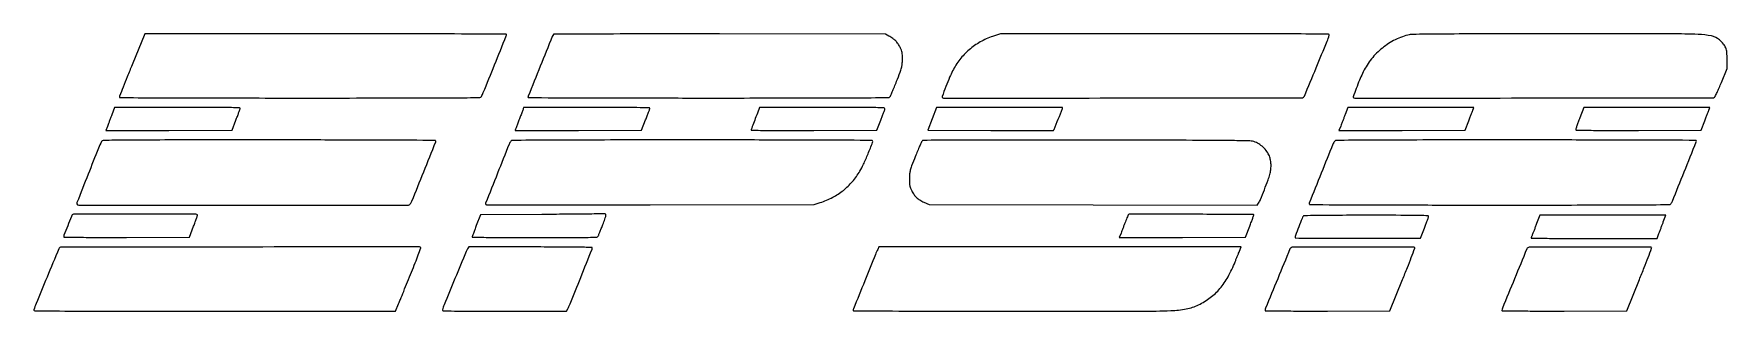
# Model space of a CAD drawing. Extents: x 745 to 2718, y 1481 to 1805.
import ezdxf

# ---------------------------------------------------------------- set-up
doc = ezdxf.new("R2010")
doc.units = 0

msp = doc.modelspace()

# ---------------------------------------------------------------- linework, layer by layer
for points in [[(859.712557, 1768.737968, 0.001113), (854.072545, 1754.747755, 0.001776), (849.321814, 1742.764255, 0.000337), (845.177576, 1732.18026, 0.093403), (845, 1731.237968, 0.412319), (845.722169, 1730.511109, 0.000148), (887.752078, 1730.251471, 0.001239), (946.904461, 1730.050167, 0.000231), (1055.464816, 1730, 0.000145), (1187.078066, 1730.038202, 0.001924), (1235.614929, 1730.253187, 0.000926), (1264.889419, 1730.549739, 0.273835), (1266.862352, 1731.75, 0.026304), (1268.986035, 1736.295267, 0.000276), (1282.070756, 1768.683869, 0.00008), (1295.71778, 1802.533674, 0.096062), (1296, 1803.98907, 0.412754), (1295.496459, 1804.495128, 0.000047), (1243.622864, 1804.748801, 0.000895), (1179.052748, 1804.942917, 0.000304), (1085.212557, 1805), (874.425114, 1805)], [(1350.579041, 1804.127891, 0.042415), (1349.35343, 1801.707888, 0.000113), (1335.417639, 1767.19727, 0.000052), (1321.235209, 1732.0425, 0.096133), (1321, 1730.830458, 0.41304), (1321.340652, 1730.488438, 0.000015), (1382.798407, 1730.243947, 0.000617), (1450.708102, 1730.059675, 0.00037), (1531.377555, 1730, 0.000225), (1641.755831, 1730.04958, 0.001285), (1700.32593, 1730.252777, 0.000219), (1741.212224, 1730.517672, 0.221299), (1742.81504, 1731.277137, 0.070463), (1743.438467, 1732.289355, 0.001843), (1745.54392, 1737.164893, 0.003851), (1747.95638, 1742.930903, 0.002619), (1750.616432, 1749.527137, 0.003623), (1754.710151, 1760.055578, 0.025571), (1756.398135, 1765.280897, 0.042424), (1757.154533, 1769.521155, 0.020846), (1757.428948, 1775, 0.011432), (1757.358599, 1779.849989, 0.038148), (1756.997851, 1783.01118, 0.045258), (1756.198179, 1785.788581, 0.021424), (1754.69891, 1789.204096, 0.034857), (1752.286574, 1793.357763, 0.047315), (1749.52632, 1796.699385, 0.045266), (1746.088266, 1799.568039, 0.028421), (1741.61647, 1802.297798), (1737.5, 1804.5), (1544.315198, 1804.760001, 0.000393), (1467.155083, 1804.803179, 0.000759), (1405.398492, 1804.695432, 0.00003), (1351.271677, 1804.515598, 0.259031)], [(1862.5, 1801.926596, 0.048533), (1848.078293, 1795.45233, 0.04825), (1835.14456, 1786.308846, 0.048411), (1824.240854, 1774.888294, 0.049547), (1815.832607, 1761.668395, 0.018139), (1812.416262, 1754.242871, 0.006408), (1808.048738, 1743.37487, 0.001334), (1803.549139, 1731.657034, 0.295519), (1803.786629, 1730.546705, 0.199057), (1805.327602, 1729.908916, 0.000007), (2014.058091, 1730.028033, 0.000009), (2222.504361, 1730.153388, 0.142358), (2224.698464, 1730.792479, 0.153899), (2225.760846, 1732.055977, 0.000167), (2239.521538, 1765.210756, 0.000754), (2252.313476, 1796.192446, 0.029258), (2254.743166, 1803.25, 0.492512), (2253.844039, 1804.452045, 0.001066), (2227.575402, 1804.745418, 0.00213), (2183.752502, 1804.95475, 0.000156), (2063.366631, 1804.979414), (1871.5, 1804.958828)], [(2346.332577, 1803.475817, 0.055564), (2329.787757, 1796.977669, 0.054389), (2314.950183, 1786.958313, 0.054371), (2302.617942, 1773.971665, 0.055454), (2293.469216, 1758.713726, 0.010308), (2290.005302, 1750.71594, 0.006411), (2286.257693, 1741.203124, 0.001291), (2282.589842, 1731.45507, 0.293707), (2282.787491, 1730.545842, 0.199092), (2284.394216, 1729.880967, 0.000007), (2493.095701, 1730.028613, 0.00001), (2701.498882, 1730.183014, 0.142092), (2703.791116, 1730.849741, 0.141214), (2704.499136, 1731.649103, 0.003294), (2706.652461, 1736.250315, 0.007044), (2709.082042, 1741.734401, 0.004689), (2711.718808, 1748.084428), (2718.355383, 1764.5), (2718.427692, 1775, 0.024221), (2718.089359, 1783.138963, 0.071611), (2716.800947, 1788.569292, 0.081082), (2714.138968, 1793.032972, 0.037382), (2709.395754, 1797.882846, 0.130838), (2700.206972, 1802.453613, 0.040914), (2684.800299, 1804.305211, 0.009271), (2653.397492, 1804.910851, 0.000281), (2523.068499, 1804.934189, 0.000264), (2429.715075, 1804.849084, 0.001703), (2382.571117, 1804.620641, 0.001241), (2352.220429, 1804.294885, 0.062587)], [(836.039288, 1710.25, -0.000512), (834.638114, 1706.551244, -0.000443), (833.160503, 1702.673107, -0.000446), (831.8155, 1699.161801, -0.001305), (830.879468, 1696.743555), (829.024103, 1691.98711), (902.648615, 1692.243555), (976.273127, 1692.5), (980.639112, 1704, 0.0007), (982.352607, 1708.532458, 0.000946), (983.88851, 1712.635937, 0.000636), (985.16684, 1716.08444, 0.010377), (985.569936, 1717.25, 0.492427), (984.788227, 1718.385464, 0.007175), (975.398399, 1718.745963, 0.00559), (958.591103, 1718.961847, 0.000416), (912.73926, 1719), (839.343744, 1719)], [(1316, 1718.719868, -0.090507), (1315.960344, 1718.502583, -0.000137), (1314.53125, 1714.720977, -0.001105), (1312.916914, 1710.481049, -0.000681), (1311, 1705.5, 0.000697), (1309.083094, 1700.518505, 0.001129), (1307.46875, 1696.277129, 0.000143), (1306.040522, 1692.495828, 0.09046), (1306, 1692.273684, 0.414076), (1306.117566, 1692.156063, 0.000015), (1327.653114, 1692.146618, 0.000608), (1351.447516, 1692.16581, 0.000364), (1379.712729, 1692.243552), (1453.425457, 1692.5), (1458.151811, 1704.5, 0.002897), (1459.967188, 1709.188654, 0.004227), (1461.507693, 1713.342187, 0.002129), (1462.768334, 1716.878366, 0.072501), (1462.939082, 1717.75, 0.42207), (1462.269262, 1718.468891, 0.001232), (1448.049803, 1718.745956, 0.003586), (1427.39858, 1718.949315, 0.000669), (1389.5, 1719, 0.000357), (1361.316362, 1718.97987, 0.000596), (1337.590625, 1718.917711, 0.000014), (1316.114932, 1718.835245, 0.413081)], [(1590.080892, 1716.75, 0.00111), (1586.713746, 1707.98005, 0.001569), (1583.756423, 1700.152414, 0.000258), (1581.101578, 1693.047001, 0.089503), (1581, 1692.484089, 0.413199), (1581.203068, 1692.280316, 0.000045), (1602.517188, 1692.208378, 0.001061), (1626.162226, 1692.180877, 0.000636), (1654.25, 1692.24351), (1727.5, 1692.5), (1732.162861, 1704, 0.004309), (1733.955375, 1708.532654, 0.005939), (1735.481604, 1712.635937, 0.00389), (1736.692071, 1716.097029, 0.06984), (1736.912861, 1717.25, 0.414033), (1735.882986, 1718.388517, 0.006595), (1726.317609, 1718.744307, 0.005571), (1709.435981, 1718.961207, 0.000427), (1663.975249, 1719), (1590.950498, 1719)], [(1792.203302, 1705.75), (1787.1668, 1692.5), (1860.243533, 1692.243467, 0.000557), (1888.294398, 1692.176233, 0.000921), (1911.981131, 1692.189445, 0.000048), (1933.327156, 1692.242707, 0.198239), (1933.753132, 1692.419799, 0.103631), (1934.195105, 1693.096055, 0.000194), (1939.027296, 1705.482488, 0.000215), (1943.83501, 1717.835977, 0.092945), (1944, 1718.715881, 0.413063), (1943.883442, 1718.832898, 0.000015), (1922.444596, 1718.91654, 0.000605), (1898.757564, 1718.979584, 0.000363), (1870.619902, 1719), (1797.239804, 1719)], [(2273.239743, 1710.75, -0.001502), (2271.927381, 1707.206431, -0.001186), (2270.486583, 1703.379357, -0.001198), (2269.131755, 1699.832023, -0.002976), (2268.118303, 1697.243555), (2266.024103, 1691.98711), (2339.628096, 1692.243555), (2413.232088, 1692.5), (2417.47466, 1703.5, 0.001157), (2419.151163, 1707.876919, 0.001465), (2420.679178, 1711.929688, 0.001152), (2421.942901, 1715.335382, 0.01196), (2422.426004, 1716.75), (2423.134775, 1719), (2349.70088, 1719), (2276.266984, 1719)], [(2546.673824, 1706.698084, 0.003028), (2544.88292, 1701.896895, 0.004457), (2543.372936, 1697.656012, 0.002149), (2542.138783, 1694.039311, 0.081316), (2542, 1693.191594, 0.409222), (2542.665059, 1692.515083, 0.001027), (2557.371433, 1692.294184, 0.003416), (2578.26438, 1692.16602, 0.000703), (2615.116045, 1692.24351), (2688.23209, 1692.5), (2692.474661, 1703.5, 0.001157), (2694.151163, 1707.876919, 0.001465), (2695.679179, 1711.929688, 0.001152), (2696.942902, 1715.335382, 0.01196), (2697.426004, 1716.75), (2698.134775, 1719), (2624.741211, 1719), (2551.347647, 1719)], [(824.138867, 1679.25, 0.027509), (820.469955, 1671.336687, 0.001033), (808.427565, 1640.927755, 0.00019), (795.437336, 1607.889459, 0.187307), (795.431186, 1606.318731, 0.310458), (797.486391, 1604.905615, 0.000029), (989.295292, 1604.860523, 0.000035), (1180.802121, 1604.840049, 0.224924), (1183.778118, 1606.25, 0.075799), (1185.795632, 1609.657666, 0.000449), (1199.477177, 1643.67966, 0.000169), (1213.533896, 1678.759748, 0.23793), (1213.414486, 1680.138364, 0.258726), (1212.777098, 1680.495624, 0.000023), (1156.372128, 1680.748203, 0.000696), (1093.747704, 1680.938483, 0.000411), (1018.976167, 1681, 0.000158), (897.782883, 1680.961711, 0.002087), (853.019356, 1680.746543, 0.001085), (826.101252, 1680.446375, 0.273621)], [(1301.23025, 1679.75, 0.075703), (1298.97319, 1675.904197, 0.000578), (1285.525362, 1642.083005, 0.000193), (1271.638034, 1606.99898, 0.295791), (1271.89495, 1605.722806, 0.201215), (1272.650346, 1605.403585, 0.000023), (1328.514878, 1605.255338, 0.000633), (1390.315897, 1605.172396, 0.000382), (1463.577194, 1605.222806), (1654.5, 1605.5), (1661.5, 1607.865499, 0.038529), (1676.154379, 1614.111433, 0.047953), (1688.569031, 1622.169963, 0.048864), (1699.039079, 1632.306908, 0.042528), (1707.897455, 1644.7439, 0.027341), (1711.957433, 1652.556961, 0.008189), (1717.284853, 1664.875228, 0.002522), (1722.649794, 1678.047758, 0.238181), (1722.47866, 1680.034529, 0.258665), (1721.658739, 1680.494223, 0.000041), (1667.302519, 1680.748139, 0.00082), (1601.809748, 1680.941259, 0.000327), (1512.063428, 1681, 0.000232), (1403.486179, 1680.949659, 0.00125), (1344.456407, 1680.747302, 0.000195), (1302.757769, 1680.483796, 0.224209)], [(1780.199444, 1679.740315, 0.069938), (1779.567367, 1678.716451, 0.001872), (1777.449852, 1673.840233, 0.003873), (1775.022645, 1668.070321, 0.002638), (1772.34788, 1661.472863, 0.003426), (1768.110256, 1650.645239, 0.027738), (1766.480576, 1645.570507, 0.045656), (1765.783426, 1641.358367, 0.018172), (1765.569886, 1635.5, 0.009882), (1765.670145, 1630.403307, 0.036433), (1766.030813, 1627.204168, 0.047662), (1766.795044, 1624.549979, 0.026859), (1768.191274, 1621.5, 0.034508), (1770.882785, 1617.129694, 0.051279), (1773.855611, 1613.763749, 0.048877), (1777.560849, 1610.963389, 0.028006), (1782.5, 1608.306536), (1788.5, 1605.5), (1979.713909, 1605.230101), (2170.927818, 1604.960202), (2172.39059, 1607.230101, 0.046197), (2174.549705, 1611.376205, 0.00368), (2179.146517, 1622.870889, 0.004886), (2183.50076, 1634.324324, 0.024684), (2185.548896, 1640.849034, 0.029285), (2186.597349, 1646.122639, 0.036075), (2186.92593, 1651.125818, 0.036972), (2186.531343, 1656.01996, 0.03359), (2185.417347, 1660.96637, 0.073304), (2183.030599, 1666.102374, 0.046108), (2178.895231, 1671.284594, 0.045539), (2173.792194, 1675.707443, 0.063785), (2168.49151, 1678.573707, 0.086043), (2162.104273, 1679.846144, 0.003448), (2138.345206, 1680.275804, 0.002295), (2095.601315, 1680.557724, 0.000151), (1972.386929, 1680.767452, 0.000242), (1871.157695, 1680.860079, 0.001444), (1818.333016, 1680.730293, 0.000286), (1781.833853, 1680.514322, 0.221411)], [(2261.101672, 1679.622508, 0.077622), (2259.001702, 1676.10162, 0.000498), (2245.411959, 1642.260468, 0.000193), (2231.446642, 1607.344618, 0.237751), (2231.573974, 1605.880307, 0.258792), (2232.244987, 1605.50431, 0.000023), (2291.953752, 1605.251697, 0.000677), (2359.30047, 1605.061039, 0.000369), (2441.936572, 1605, 0.000232), (2550.516437, 1605.050337, 0.00125), (2609.543568, 1605.252689, 0.000195), (2651.241671, 1605.516154, 0.225215), (2652.761834, 1606.25, 0.074026), (2654.692965, 1609.544178, 0.000404), (2668.403151, 1643.707287, 0.000149), (2682.485107, 1678.909263, 0.237789), (2682.372399, 1680.206463, 0.258909), (2681.788973, 1680.533214, 0.000016), (2620.391835, 1680.766899, 0.000589), (2552.551953, 1680.942961, 0.000354), (2472.063428, 1681, 0.000203), (2356.727564, 1680.953144, 0.001429), (2300.572197, 1680.746997, 0.000326), (2262.901806, 1680.476477, 0.221059)], [(789.989081, 1593.487404, 0.078994), (788.936072, 1591.709789, 0.001251), (784.625437, 1580.746755, 0.001094), (780.330317, 1569.670865, 0.092197), (780, 1567.894727, 0.411382), (780.3951, 1567.495784, 0.000196), (800.345424, 1567.310514, 0.002078), (823.612176, 1567.200273, 0.001021), (853.219498, 1567.24351), (926.438995, 1567.5), (931.371337, 1580.264828, 0.003958), (933.230058, 1585.190799, 0.006411), (934.723398, 1589.411391, 0.001794), (935.951932, 1593.073581, 0.283628), (935.856345, 1593.476989, 0.198816), (934.081953, 1594.212353, 0.000075), (862.859062, 1594.228167, 0.000069), (791.555359, 1594.22339, 0.223131)], [(1337.061609, 1594.010003), (1265.623217, 1593.5), (1260.825698, 1581, 0.001783), (1258.985925, 1576.154874, 0.00275), (1257.433312, 1571.951562, 0.00088), (1256.115862, 1568.303625, 0.081688), (1256.01409, 1567.75, 0.416584), (1256.313246, 1567.441892, 0.000104), (1277.437554, 1567.220313, 0.001607), (1300.987379, 1567.053893, 0.000963), (1328.964816, 1567, 0.000445), (1374.055037, 1567.040162, 0.005474), (1391.260987, 1567.259192, 0.006709), (1401.089231, 1567.62393, 0.263501), (1402.862401, 1568.75, 0.024968), (1403.421959, 1569.939255, 0.001678), (1404.838287, 1573.419442, 0.00241), (1406.493568, 1577.58397, 0.001802), (1408.278977, 1582.188525, 0.004458), (1410.600522, 1588.405584, 0.026683), (1411.605619, 1591.711946, 0.057085), (1411.851177, 1593.624215, 0.314289), (1411.299605, 1594.438525, 0.026671), (1410.690394, 1594.635742, 0.027519), (1410.069947, 1594.764568, 0.028587), (1409.522971, 1594.815331, 0.095337), (1409.168213, 1594.760003, -0.083767), (1408.607676, 1594.659351, -0.000031), (1387.71126, 1594.440692, -0.000507), (1364.500335, 1594.222813, -0.000308)], [(2020.962011, 1593.977214, 0.144234), (2020.519749, 1593.483157, 0.005746), (2019.49653, 1591.26469, 0.009718), (2018.354034, 1588.571637, 0.00668), (2017.159405, 1585.477214, -0.001303), (2015.87407, 1582.038225, -0.001009), (2014.456864, 1578.299226, -0.00102), (2013.120058, 1574.815078, -0.002458), (2012.112833, 1572.243555), (2010.024103, 1566.98711), (2083.644558, 1567.243555), (2157.265013, 1567.5), (2162.18031, 1580.368864, 0.002911), (2164.040939, 1585.326627, 0.004752), (2165.554299, 1589.554938, 0.000993), (2166.834355, 1593.265211, 0.286372), (2166.763898, 1593.569435, 0.198161), (2165.756276, 1593.988514, 0.000024), (2093.99008, 1594.192653, 0.000032), (2022.414766, 1594.388282, 0.140116)], [(2224.296886, 1591.75, 0.069484), (2223.015012, 1589.458919, 0.002211), (2219.184965, 1579.494037, 0.001809), (2215.37878, 1569.348408, 0.089056), (2215, 1567.23864, 0.408765), (2215.705647, 1566.519717, 0.001258), (2229.80715, 1566.29235, 0.003611), (2250.329195, 1566.161352, 0.000667), (2288.136564, 1566.24351), (2361.273129, 1566.5), (2365.639113, 1578, 0.0007), (2367.352608, 1582.532458, 0.000946), (2368.88851, 1586.635937, 0.000636), (2370.16684, 1590.08444, 0.010377), (2370.569936, 1591.25, 0.492273), (2369.78905, 1592.38487, 0.007261), (2360.462758, 1592.745938, 0.005625), (2343.758127, 1592.961841, 0.000419), (2298.189832, 1593, 0.0007), (2260.9086, 1592.947807, 0.003529), (2240.078165, 1592.742467, 0.001423), (2225.6828, 1592.457965, 0.2287)], [(2496.431441, 1583.25, -0.00053), (2494.906494, 1579.269925, -0.000564), (2493.403815, 1575.373501, -0.000536), (2492.10304, 1572.022578, -0.002606), (2491.353814, 1570.127876, 0.003605), (2490.835102, 1568.808416, 0.005225), (2490.397683, 1567.635312, 0.002779), (2490.044156, 1566.638752, 0.084032), (2490, 1566.377876, 0.412675), (2490.154736, 1566.222324, 0.000026), (2511.549858, 1566.111001, 0.000805), (2535.230799, 1566.027154, 0.000483), (2563.361217, 1566), (2636.722435, 1566), (2638.95082, 1571.75, 0.001307), (2640.008707, 1574.501032, 0.000602), (2641.372157, 1578.0875, 0.000596), (2642.796985, 1581.86264, 0.000827), (2644.064449, 1585.25), (2646.949694, 1593), (2573.552474, 1593), (2500.155255, 1593)], [(775.355161, 1555.234687, 0.152725), (774.338376, 1554.020493, 0.000152), (760.543433, 1520.813447, 0.000718), (747.730568, 1489.81838, 0.027742), (745.269232, 1482.75, 0.495002), (746.166678, 1481.543793, 0.000884), (775.161688, 1481.251478, 0.001937), (823.344797, 1481.037544, 0.000142), (955.77842, 1481), (1166.790103, 1481), (1170.3208, 1489.75, -0.000415), (1172.357742, 1494.786019, -0.000074), (1176.181163, 1504.212296, -0.00008), (1180.666016, 1515.259535, -0.000072), (1185.312969, 1526.696113, 0.002221), (1189.667583, 1537.546702, 0.003647), (1193.244929, 1546.772323, 0.000581), (1196.330893, 1554.934838, 0.294521), (1196.220553, 1555.446113, 0.199036), (1194.70281, 1556.074359, 0.000006), (985.964727, 1555.972177, 0.000008), (777.498679, 1555.863944, 0.143475)], [(1250.596795, 1553.75, 0.045001), (1249.007114, 1550.713601, 0.000227), (1235.920516, 1519.048921, 0.000397), (1223.259945, 1488.306309, 0.024676), (1221.29121, 1482.75, 0.485734), (1222.089792, 1481.615059, 0.007255), (1231.388138, 1481.254221, 0.005648), (1248.025543, 1481.038218, 0.000422), (1293.357688, 1481), (1365.94864, 1481), (1367.356801, 1483.75, 0.022316), (1370.007944, 1489.551747, 0.000419), (1382.489579, 1520.517199, 0.000106), (1395.685026, 1553.352989, 0.095765), (1396, 1554.982413, 0.409607), (1395.504452, 1555.48583, 0.000404), (1378.066755, 1555.746466, 0.002632), (1355.996631, 1555.942299, 0.000902), (1324.023053, 1556), (1252.046106, 1556)], [(1728.64106, 1553.25, 0.022432), (1725.960225, 1547.389242, 0.000432), (1713.498733, 1516.485143, 0.00011), (1700.320347, 1483.700712, 0.095787), (1700, 1482.043872, 0.412529), (1700.534672, 1481.506114, 0.000069), (1745.898731, 1481.251369, 0.001047), (1803.609085, 1481.056116, 0.000323), (1890.605655, 1481, 0.000249), (2036.003332, 1481.07227, 0.008577), (2070.271571, 1481.694229, 0.038777), (2088.177982, 1483.722981, 0.065371), (2102.5, 1488.483265, 0.049473), (2116.119835, 1496.83948, 0.05462), (2127.340631, 1507.468223, 0.049691), (2136.784146, 1521.152287, 0.031333), (2145.09643, 1538.712304, 0.000094), (2146.423551, 1542.041949, 0.000077), (2147.843355, 1545.607677, 0.000078), (2149.149678, 1548.891351, 0.000203), (2150.086472, 1551.25), (2151.970816, 1556), (1941.011088, 1556), (1730.05136, 1556)], [(2210.229161, 1555.162791, 0.154555), (2209.013249, 1553.715038, 0.000201), (2194.68434, 1519.003597, 0.000303), (2180.561429, 1484.693232, 0.09778), (2180, 1481.849799, 0.411606), (2180.352525, 1481.494119, 0.000143), (2201.23825, 1481.313966, 0.001869), (2224.669879, 1481.206127, 0.001098), (2252.696521, 1481.243468), (2325.393043, 1481.5), (2340.147171, 1517.925342, 0.001863), (2345.76716, 1531.95006, 0.003039), (2350.41756, 1543.892983, 0.000461), (2354.457334, 1554.48647, 0.233346), (2354.391633, 1555.175342, 0.259877), (2352.97679, 1555.964362, 0.000074), (2282.693303, 1555.968655, 0.000117), (2212.922613, 1555.946194, 0.142191)], [(2486.246126, 1555.173276, 0.154485), (2485.042454, 1553.74003, 0.000197), (2470.697336, 1519.001575, 0.000296), (2456.555687, 1484.660034, 0.09782), (2456, 1481.846868, 0.411622), (2456.349737, 1481.49402, 0.000139), (2477.313058, 1481.314208, 0.001854), (2500.76974, 1481.206518, 0.001103), (2528.707796, 1481.243468), (2601.415592, 1481.5), (2616.16812, 1517.909688, 0.001899), (2621.786783, 1531.929496, 0.003097), (2626.434537, 1543.870872, 0.000479), (2630.468331, 1554.458193, 0.233257), (2630.401307, 1555.159688, 0.259828), (2628.98177, 1555.951497, 0.000075), (2558.707436, 1555.968602, 0.000118), (2488.946592, 1555.958693, 0.142278)]]:
    msp.add_lwpolyline(points, format="xyb", close=True)

doc.saveas('drawing.dxf')
